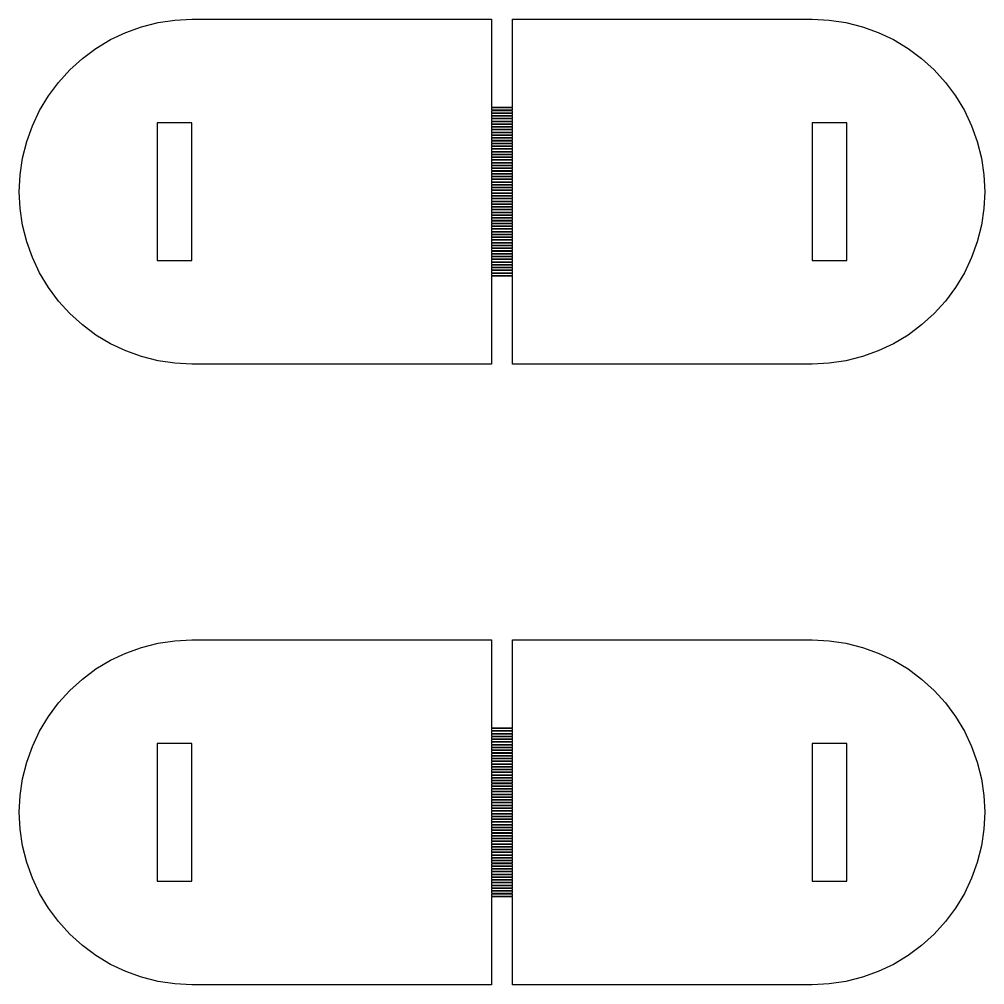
# Model space of a CAD drawing. Header units: metres. Extents: x -16 to 132, y -40 to 113.
# Drawn here: x 20.45 to 34.77, y 20.45 to 34.77 of the extents above; entities that cross this region are included whole.
import ezdxf

# ---------------------------------------------------------------- set-up
doc = ezdxf.new("R2010")
doc.units = ezdxf.units.M

msp = doc.modelspace()

# ---------------------------------------------------------------- linework, layer by layer
for p, q in [((22.0302, 34.5738), (22.2664, 34.6583)), ((22.2664, 34.6583), (22.5098, 34.7193)), ((22.5098, 34.7193), (22.7579, 34.7561)), ((22.7579, 34.7561), (23.0085, 34.7684)), ((23.0085, 34.7684), (27.4568, 34.7684)), ((27.4568, 34.7684), (27.4568, 33.4646)), ((27.7636, 33.4646), (27.7636, 34.7684)), ((27.7636, 34.7684), (32.2119, 34.7684)), ((32.2119, 34.7684), (32.4625, 34.7561)), ((32.4625, 34.7561), (32.7106, 34.7193)), ((32.7106, 34.7193), (32.954, 34.6583)), ((32.954, 34.6583), (33.1902, 34.5738)), ((21.8034, 34.4665), (22.0302, 34.5738)), ((33.1902, 34.5738), (33.417, 34.4665)), ((21.5882, 34.3375), (21.8034, 34.4665)), ((33.417, 34.4665), (33.6322, 34.3375)), ((21.3867, 34.1881), (21.5882, 34.3375)), ((33.6322, 34.3375), (33.8337, 34.1881)), ((21.2008, 34.0196), (21.3867, 34.1881)), ((33.8337, 34.1881), (34.0196, 34.0196)), ((21.0323, 33.8337), (21.2008, 34.0196)), ((34.0196, 34.0196), (34.1881, 33.8337)), ((20.8829, 33.6322), (21.0323, 33.8337)), ((34.1881, 33.8337), (34.3375, 33.6322)), ((20.7539, 33.417), (20.8829, 33.6322)), ((34.3375, 33.6322), (34.4665, 33.417)), ((20.6466, 33.1902), (20.7539, 33.417)), ((27.4568, 33.4646), (27.7636, 33.4646)), ((27.7636, 33.4543), (27.4568, 33.4543)), ((27.4568, 33.4543), (27.4568, 33.4237)), ((27.4568, 33.4237), (27.7636, 33.4237)), ((27.7636, 33.4134), (27.4568, 33.4134)), ((27.4568, 33.4134), (27.4568, 33.3828)), ((27.4568, 33.3828), (27.7636, 33.3828)), ((27.7636, 33.3725), (27.4568, 33.3725)), ((27.4568, 33.3725), (27.4568, 33.3419)), ((27.7636, 33.4237), (27.7636, 33.4543)), ((27.7636, 33.3828), (27.7636, 33.4134)), ((27.7636, 33.3419), (27.7636, 33.3725)), ((34.4665, 33.417), (34.5738, 33.1902)), ((23.0085, 33.2345), (22.4972, 33.2345)), ((22.4972, 33.2345), (22.4972, 31.1893)), ((23.0085, 31.1893), (23.0085, 33.2345)), ((27.4568, 33.3419), (27.7636, 33.3419)), ((27.7636, 33.3316), (27.4568, 33.3316)), ((27.4568, 33.3316), (27.4568, 33.3009)), ((27.4568, 33.3009), (27.7636, 33.3009)), ((27.7636, 33.2907), (27.4568, 33.2907)), ((27.4568, 33.2907), (27.4568, 33.2601)), ((27.4568, 33.2601), (27.7636, 33.2601)), ((27.7636, 33.2498), (27.4568, 33.2498)), ((27.4568, 33.2498), (27.4568, 33.2191)), ((27.4568, 33.2191), (27.7636, 33.2191)), ((27.7636, 33.3009), (27.7636, 33.3316)), ((27.7636, 33.2601), (27.7636, 33.2907)), ((27.7636, 33.2191), (27.7636, 33.2498)), ((32.7232, 33.2345), (32.2119, 33.2345)), ((32.2119, 33.2345), (32.2119, 31.1893)), ((32.7232, 31.1893), (32.7232, 33.2345)), ((20.5621, 32.954), (20.6466, 33.1902)), ((27.7636, 33.2089), (27.4568, 33.2089)), ((27.4568, 33.2089), (27.4568, 33.1782)), ((27.4568, 33.1782), (27.7636, 33.1782)), ((27.7636, 33.168), (27.4568, 33.168)), ((27.4568, 33.168), (27.4568, 33.1373)), ((27.4568, 33.1373), (27.7636, 33.1373)), ((27.7636, 33.1271), (27.4568, 33.1271)), ((27.4568, 33.1271), (27.4568, 33.0964)), ((27.4568, 33.0964), (27.7636, 33.0964)), ((27.7636, 33.0862), (27.4568, 33.0862)), ((27.4568, 33.0862), (27.4568, 33.0555)), ((27.7636, 33.1782), (27.7636, 33.2089)), ((27.7636, 33.1373), (27.7636, 33.168)), ((27.7636, 33.0964), (27.7636, 33.1271)), ((27.7636, 33.0555), (27.7636, 33.0862)), ((34.5738, 33.1902), (34.6583, 32.954)), ((20.5011, 32.7106), (20.5621, 32.954)), ((27.4568, 33.0555), (27.7636, 33.0555)), ((27.7636, 33.0453), (27.4568, 33.0453)), ((27.4568, 33.0453), (27.4568, 33.0146)), ((27.4568, 33.0146), (27.7636, 33.0146)), ((27.7636, 33.0044), (27.4568, 33.0044)), ((27.4568, 33.0044), (27.4568, 32.9737)), ((27.4568, 32.9737), (27.7636, 32.9737)), ((27.7636, 32.9635), (27.4568, 32.9635)), ((27.4568, 32.9635), (27.4568, 32.9328)), ((27.4568, 32.9328), (27.7636, 32.9328)), ((27.7636, 33.0146), (27.7636, 33.0453)), ((27.7636, 32.9737), (27.7636, 33.0044)), ((27.7636, 32.9328), (27.7636, 32.9635)), ((34.6583, 32.954), (34.7193, 32.7106)), ((27.7636, 32.9226), (27.4568, 32.9226)), ((27.4568, 32.9226), (27.4568, 32.8919)), ((27.4568, 32.8919), (27.7636, 32.8919)), ((27.7636, 32.8817), (27.4568, 32.8817)), ((27.4568, 32.8817), (27.4568, 32.851)), ((27.4568, 32.851), (27.7636, 32.851)), ((27.7636, 32.8408), (27.4568, 32.8408)), ((27.4568, 32.8408), (27.4568, 32.8101)), ((27.4568, 32.8101), (27.7636, 32.8101)), ((27.7636, 32.7999), (27.4568, 32.7999)), ((27.4568, 32.7999), (27.4568, 32.7692)), ((27.7636, 32.8919), (27.7636, 32.9226)), ((27.7636, 32.851), (27.7636, 32.8817)), ((27.7636, 32.8101), (27.7636, 32.8408)), ((27.7636, 32.7692), (27.7636, 32.7999)), ((20.4643, 32.4625), (20.5011, 32.7106)), ((27.4568, 32.7692), (27.7636, 32.7692)), ((27.7636, 32.759), (27.4568, 32.759)), ((27.4568, 32.759), (27.4568, 32.7283)), ((27.4568, 32.7283), (27.7636, 32.7283)), ((27.7636, 32.7181), (27.4568, 32.7181)), ((27.4568, 32.7181), (27.4568, 32.6874)), ((27.4568, 32.6874), (27.7636, 32.6874)), ((27.7636, 32.6772), (27.4568, 32.6772)), ((27.4568, 32.6772), (27.4568, 32.6465)), ((27.4568, 32.6465), (27.7636, 32.6465)), ((27.7636, 32.7283), (27.7636, 32.759)), ((27.7636, 32.6874), (27.7636, 32.7181)), ((27.7636, 32.6465), (27.7636, 32.6772)), ((34.7193, 32.7106), (34.7561, 32.4625)), ((27.7636, 32.6363), (27.4568, 32.6363)), ((27.4568, 32.6363), (27.4568, 32.6056)), ((27.4568, 32.6056), (27.7636, 32.6056)), ((27.7636, 32.5954), (27.4568, 32.5954)), ((27.4568, 32.5954), (27.4568, 32.5647)), ((27.4568, 32.5647), (27.7636, 32.5647)), ((27.7636, 32.5545), (27.4568, 32.5545)), ((27.4568, 32.5545), (27.4568, 32.5238)), ((27.4568, 32.5238), (27.7636, 32.5238)), ((27.7636, 32.5136), (27.4568, 32.5136)), ((27.4568, 32.5136), (27.4568, 32.4829)), ((27.7636, 32.6056), (27.7636, 32.6363)), ((27.7636, 32.5647), (27.7636, 32.5954)), ((27.7636, 32.5238), (27.7636, 32.5545)), ((27.7636, 32.4829), (27.7636, 32.5136)), ((20.452, 32.2119), (20.4643, 32.4625)), ((27.4568, 32.4829), (27.7636, 32.4829)), ((27.7636, 32.4726), (27.4568, 32.4726)), ((27.4568, 32.4726), (27.4568, 32.442)), ((27.4568, 32.442), (27.7636, 32.442)), ((27.7636, 32.4317), (27.4568, 32.4317)), ((27.4568, 32.4317), (27.4568, 32.4011)), ((27.4568, 32.4011), (27.7636, 32.4011)), ((27.7636, 32.3908), (27.4568, 32.3908)), ((27.4568, 32.3908), (27.4568, 32.3602)), ((27.4568, 32.3602), (27.7636, 32.3602)), ((27.7636, 32.442), (27.7636, 32.4726)), ((27.7636, 32.4011), (27.7636, 32.4317)), ((27.7636, 32.3602), (27.7636, 32.3908)), ((34.7561, 32.4625), (34.7684, 32.2119)), ((20.4643, 31.9613), (20.452, 32.2119)), ((27.7636, 32.3499), (27.4568, 32.3499)), ((27.4568, 32.3499), (27.4568, 32.3193)), ((27.4568, 32.3193), (27.7636, 32.3193)), ((27.7636, 32.309), (27.4568, 32.309)), ((27.4568, 32.309), (27.4568, 32.2784)), ((27.4568, 32.2784), (27.7636, 32.2784)), ((27.7636, 32.2681), (27.4568, 32.2681)), ((27.4568, 32.2681), (27.4568, 32.2375)), ((27.4568, 32.2375), (27.7636, 32.2375)), ((27.7636, 32.2272), (27.4568, 32.2272)), ((27.4568, 32.2272), (27.4568, 32.1965)), ((27.7636, 32.3193), (27.7636, 32.3499)), ((27.7636, 32.2784), (27.7636, 32.309)), ((27.7636, 32.2375), (27.7636, 32.2681)), ((27.7636, 32.1965), (27.7636, 32.2272)), ((34.7684, 32.2119), (34.7561, 31.9613)), ((27.4568, 32.1965), (27.7636, 32.1965)), ((27.7636, 32.1863), (27.4568, 32.1863)), ((27.4568, 32.1863), (27.4568, 32.1557)), ((27.4568, 32.1557), (27.7636, 32.1557)), ((27.7636, 32.1454), (27.4568, 32.1454)), ((27.4568, 32.1454), (27.4568, 32.1148)), ((27.4568, 32.1148), (27.7636, 32.1148)), ((27.7636, 32.1045), (27.4568, 32.1045)), ((27.4568, 32.1045), (27.4568, 32.0739)), ((27.4568, 32.0739), (27.7636, 32.0739)), ((27.7636, 32.1557), (27.7636, 32.1863)), ((27.7636, 32.1148), (27.7636, 32.1454)), ((27.7636, 32.0739), (27.7636, 32.1045)), ((20.5011, 31.7132), (20.4643, 31.9613)), ((27.7636, 32.0636), (27.4568, 32.0636)), ((27.4568, 32.0636), (27.4568, 32.0329)), ((27.4568, 32.0329), (27.7636, 32.0329)), ((27.7636, 32.0227), (27.4568, 32.0227)), ((27.4568, 32.0227), (27.4568, 31.992)), ((27.4568, 31.992), (27.7636, 31.992)), ((27.7636, 31.9818), (27.4568, 31.9818)), ((27.4568, 31.9818), (27.4568, 31.9511)), ((27.4568, 31.9511), (27.7636, 31.9511)), ((27.7636, 31.9409), (27.4568, 31.9409)), ((27.4568, 31.9409), (27.4568, 31.9102)), ((27.7636, 32.0329), (27.7636, 32.0636)), ((27.7636, 31.992), (27.7636, 32.0227)), ((27.7636, 31.9511), (27.7636, 31.9818)), ((27.7636, 31.9102), (27.7636, 31.9409)), ((34.7561, 31.9613), (34.7193, 31.7132)), ((27.4568, 31.9102), (27.7636, 31.9102)), ((27.7636, 31.9), (27.4568, 31.9)), ((27.4568, 31.9), (27.4568, 31.8693)), ((27.4568, 31.8693), (27.7636, 31.8693)), ((27.7636, 31.8591), (27.4568, 31.8591)), ((27.4568, 31.8591), (27.4568, 31.8284)), ((27.4568, 31.8284), (27.7636, 31.8284)), ((27.7636, 31.8182), (27.4568, 31.8182)), ((27.4568, 31.8182), (27.4568, 31.7875)), ((27.4568, 31.7875), (27.7636, 31.7875)), ((27.7636, 31.8693), (27.7636, 31.9)), ((27.7636, 31.8284), (27.7636, 31.8591)), ((27.7636, 31.7875), (27.7636, 31.8182)), ((20.5621, 31.4698), (20.5011, 31.7132)), ((27.7636, 31.7773), (27.4568, 31.7773)), ((27.4568, 31.7773), (27.4568, 31.7466)), ((27.4568, 31.7466), (27.7636, 31.7466)), ((27.7636, 31.7364), (27.4568, 31.7364)), ((27.4568, 31.7364), (27.4568, 31.7057)), ((27.4568, 31.7057), (27.7636, 31.7057)), ((27.7636, 31.6955), (27.4568, 31.6955)), ((27.4568, 31.6955), (27.4568, 31.6648)), ((27.4568, 31.6648), (27.7636, 31.6648)), ((27.7636, 31.6546), (27.4568, 31.6546)), ((27.4568, 31.6546), (27.4568, 31.6239)), ((27.7636, 31.7466), (27.7636, 31.7773)), ((27.7636, 31.7057), (27.7636, 31.7364)), ((27.7636, 31.6648), (27.7636, 31.6955)), ((27.7636, 31.6239), (27.7636, 31.6546)), ((34.7193, 31.7132), (34.6583, 31.4698)), ((27.4568, 31.6239), (27.7636, 31.6239)), ((27.7636, 31.6137), (27.4568, 31.6137)), ((27.4568, 31.6137), (27.4568, 31.583)), ((27.4568, 31.583), (27.7636, 31.583)), ((27.7636, 31.5728), (27.4568, 31.5728)), ((27.4568, 31.5728), (27.4568, 31.5421)), ((27.4568, 31.5421), (27.7636, 31.5421)), ((27.7636, 31.5319), (27.4568, 31.5319)), ((27.4568, 31.5319), (27.4568, 31.5012)), ((27.4568, 31.5012), (27.7636, 31.5012)), ((27.7636, 31.583), (27.7636, 31.6137)), ((27.7636, 31.5421), (27.7636, 31.5728)), ((27.7636, 31.5012), (27.7636, 31.5319)), ((20.6466, 31.2336), (20.5621, 31.4698)), ((27.7636, 31.491), (27.4568, 31.491)), ((27.4568, 31.491), (27.4568, 31.4603)), ((27.4568, 31.4603), (27.7636, 31.4603)), ((27.7636, 31.4501), (27.4568, 31.4501)), ((27.4568, 31.4501), (27.4568, 31.4194)), ((27.4568, 31.4194), (27.7636, 31.4194)), ((27.7636, 31.4092), (27.4568, 31.4092)), ((27.4568, 31.4092), (27.4568, 31.3785)), ((27.4568, 31.3785), (27.7636, 31.3785)), ((27.7636, 31.3683), (27.4568, 31.3683)), ((27.4568, 31.3683), (27.4568, 31.3376)), ((27.7636, 31.4603), (27.7636, 31.491)), ((27.7636, 31.4194), (27.7636, 31.4501)), ((27.7636, 31.3785), (27.7636, 31.4092)), ((27.7636, 31.3376), (27.7636, 31.3683)), ((34.6583, 31.4698), (34.5738, 31.2336)), ((20.7539, 31.0068), (20.6466, 31.2336)), ((27.4568, 31.3376), (27.7636, 31.3376)), ((27.7636, 31.3273), (27.4568, 31.3273)), ((27.4568, 31.3273), (27.4568, 31.2967)), ((27.4568, 31.2967), (27.7636, 31.2967)), ((27.7636, 31.2864), (27.4568, 31.2864)), ((27.4568, 31.2864), (27.4568, 31.2558)), ((27.4568, 31.2558), (27.7636, 31.2558)), ((27.7636, 31.2455), (27.4568, 31.2455)), ((27.4568, 31.2455), (27.4568, 31.2149)), ((27.4568, 31.2149), (27.7636, 31.2149)), ((27.7636, 31.2967), (27.7636, 31.3273)), ((27.7636, 31.2558), (27.7636, 31.2864)), ((27.7636, 31.2149), (27.7636, 31.2455)), ((34.5738, 31.2336), (34.4665, 31.0068)), ((22.4972, 31.1893), (23.0085, 31.1893)), ((27.7636, 31.2047), (27.4568, 31.2047)), ((27.4568, 31.2047), (27.4568, 31.174)), ((27.4568, 31.174), (27.7636, 31.174)), ((27.7636, 31.1637), (27.4568, 31.1637)), ((27.4568, 31.1637), (27.4568, 31.1331)), ((27.4568, 31.1331), (27.7636, 31.1331)), ((27.7636, 31.1228), (27.4568, 31.1228)), ((27.4568, 31.1228), (27.4568, 31.0922)), ((27.4568, 31.0922), (27.7636, 31.0922)), ((27.7636, 31.0819), (27.4568, 31.0819)), ((27.4568, 31.0819), (27.4568, 31.0513)), ((27.7636, 31.174), (27.7636, 31.2047)), ((27.7636, 31.1331), (27.7636, 31.1637)), ((27.7636, 31.0922), (27.7636, 31.1228)), ((27.7636, 31.0513), (27.7636, 31.0819)), ((32.2119, 31.1893), (32.7232, 31.1893)), ((20.8829, 30.7916), (20.7539, 31.0068)), ((27.4568, 31.0513), (27.7636, 31.0513)), ((27.7636, 31.041), (27.4568, 31.041)), ((27.4568, 31.041), (27.4568, 31.0103)), ((27.4568, 31.0103), (27.7636, 31.0103)), ((27.7636, 31.0001), (27.4568, 31.0001)), ((27.4568, 31.0001), (27.4568, 30.9694)), ((27.4568, 30.9694), (27.7636, 30.9694)), ((27.7636, 30.9592), (27.4568, 30.9592)), ((27.4568, 30.9592), (27.4568, 29.6554)), ((27.7636, 31.0103), (27.7636, 31.041)), ((27.7636, 30.9694), (27.7636, 31.0001)), ((27.7636, 29.6554), (27.7636, 30.9592)), ((34.4665, 31.0068), (34.3375, 30.7916)), ((21.0323, 30.5901), (20.8829, 30.7916)), ((34.3375, 30.7916), (34.1881, 30.5901)), ((21.2008, 30.4042), (21.0323, 30.5901)), ((34.1881, 30.5901), (34.0196, 30.4042)), ((21.3867, 30.2357), (21.2008, 30.4042)), ((34.0196, 30.4042), (33.8337, 30.2357)), ((21.5882, 30.0863), (21.3867, 30.2357)), ((33.8337, 30.2357), (33.6322, 30.0863)), ((21.8034, 29.9573), (21.5882, 30.0863)), ((33.6322, 30.0863), (33.417, 29.9573)), ((22.0302, 29.85), (21.8034, 29.9573)), ((33.417, 29.9573), (33.1902, 29.85)), ((22.2664, 29.7655), (22.0302, 29.85)), ((33.1902, 29.85), (32.954, 29.7655)), ((22.5098, 29.7045), (22.2664, 29.7655)), ((22.7579, 29.6677), (22.5098, 29.7045)), ((23.0085, 29.6554), (22.7579, 29.6677)), ((27.4568, 29.6554), (23.0085, 29.6554)), ((32.2119, 29.6554), (27.7636, 29.6554)), ((32.4625, 29.6677), (32.2119, 29.6554)), ((32.7106, 29.7045), (32.4625, 29.6677)), ((32.954, 29.7655), (32.7106, 29.7045)), ((22.2664, 25.4549), (22.5098, 25.5159)), ((22.5098, 25.5159), (22.7579, 25.5527)), ((22.7579, 25.5527), (23.0085, 25.565)), ((23.0085, 25.565), (27.4568, 25.565)), ((27.4568, 25.565), (27.4568, 24.2612)), ((27.7636, 24.2612), (27.7636, 25.565)), ((27.7636, 25.565), (32.2119, 25.565)), ((32.2119, 25.565), (32.4625, 25.5527)), ((32.4625, 25.5527), (32.7106, 25.5159)), ((32.7106, 25.5159), (32.954, 25.4549)), ((21.8034, 25.2631), (22.0302, 25.3704)), ((22.0302, 25.3704), (22.2664, 25.4549)), ((32.954, 25.4549), (33.1902, 25.3704)), ((33.1902, 25.3704), (33.417, 25.2631)), ((21.5882, 25.1341), (21.8034, 25.2631)), ((33.417, 25.2631), (33.6322, 25.1341)), ((21.3867, 24.9847), (21.5882, 25.1341)), ((33.6322, 25.1341), (33.8337, 24.9847)), ((21.2008, 24.8162), (21.3867, 24.9847)), ((33.8337, 24.9847), (34.0196, 24.8162)), ((21.0323, 24.6303), (21.2008, 24.8162)), ((34.0196, 24.8162), (34.1881, 24.6303)), ((20.8829, 24.4288), (21.0323, 24.6303)), ((34.1881, 24.6303), (34.3375, 24.4288)), ((20.7539, 24.2136), (20.8829, 24.4288)), ((34.3375, 24.4288), (34.4665, 24.2136)), ((20.6466, 23.9868), (20.7539, 24.2136)), ((27.4568, 24.2612), (27.7636, 24.2612)), ((27.7636, 24.2509), (27.4568, 24.2509)), ((27.4568, 24.2509), (27.4568, 24.2203)), ((27.4568, 24.2203), (27.7636, 24.2203)), ((27.7636, 24.21), (27.4568, 24.21)), ((27.4568, 24.21), (27.4568, 24.1794)), ((27.7636, 24.2203), (27.7636, 24.2509)), ((27.7636, 24.1794), (27.7636, 24.21)), ((34.4665, 24.2136), (34.5738, 23.9868)), ((27.4568, 24.1794), (27.7636, 24.1794)), ((27.7636, 24.1691), (27.4568, 24.1691)), ((27.4568, 24.1691), (27.4568, 24.1385)), ((27.4568, 24.1385), (27.7636, 24.1385)), ((27.7636, 24.1282), (27.4568, 24.1282)), ((27.4568, 24.1282), (27.4568, 24.0975)), ((27.4568, 24.0975), (27.7636, 24.0975)), ((27.7636, 24.0873), (27.4568, 24.0873)), ((27.4568, 24.0873), (27.4568, 24.0567)), ((27.4568, 24.0567), (27.7636, 24.0567)), ((27.7636, 24.1385), (27.7636, 24.1691)), ((27.7636, 24.0975), (27.7636, 24.1282)), ((27.7636, 24.0567), (27.7636, 24.0873)), ((20.5621, 23.7506), (20.6466, 23.9868)), ((23.0085, 24.0311), (22.4972, 24.0311)), ((22.4972, 24.0311), (22.4972, 21.9859)), ((23.0085, 21.9859), (23.0085, 24.0311)), ((27.7636, 24.0464), (27.4568, 24.0464)), ((27.4568, 24.0464), (27.4568, 24.0157)), ((27.4568, 24.0157), (27.7636, 24.0157)), ((27.7636, 24.0055), (27.4568, 24.0055)), ((27.4568, 24.0055), (27.4568, 23.9748)), ((27.4568, 23.9748), (27.7636, 23.9748)), ((27.7636, 23.9646), (27.4568, 23.9646)), ((27.4568, 23.9646), (27.4568, 23.9339)), ((27.4568, 23.9339), (27.7636, 23.9339)), ((27.7636, 23.9237), (27.4568, 23.9237)), ((27.4568, 23.9237), (27.4568, 23.893)), ((27.7636, 24.0157), (27.7636, 24.0464)), ((27.7636, 23.9748), (27.7636, 24.0055)), ((27.7636, 23.9339), (27.7636, 23.9646)), ((27.7636, 23.893), (27.7636, 23.9237)), ((32.7232, 24.0311), (32.2119, 24.0311)), ((32.2119, 24.0311), (32.2119, 21.9859)), ((32.7232, 21.9859), (32.7232, 24.0311)), ((34.5738, 23.9868), (34.6583, 23.7506)), ((27.4568, 23.893), (27.7636, 23.893)), ((27.7636, 23.8828), (27.4568, 23.8828)), ((27.4568, 23.8828), (27.4568, 23.8521)), ((27.4568, 23.8521), (27.7636, 23.8521)), ((27.7636, 23.8419), (27.4568, 23.8419)), ((27.4568, 23.8419), (27.4568, 23.8112)), ((27.4568, 23.8112), (27.7636, 23.8112)), ((27.7636, 23.801), (27.4568, 23.801)), ((27.4568, 23.801), (27.4568, 23.7703)), ((27.4568, 23.7703), (27.7636, 23.7703)), ((27.7636, 23.8521), (27.7636, 23.8828)), ((27.7636, 23.8112), (27.7636, 23.8419)), ((27.7636, 23.7703), (27.7636, 23.801)), ((20.5011, 23.5072), (20.5621, 23.7506)), ((27.7636, 23.7601), (27.4568, 23.7601)), ((27.4568, 23.7601), (27.4568, 23.7294)), ((27.4568, 23.7294), (27.7636, 23.7294)), ((27.7636, 23.7192), (27.4568, 23.7192)), ((27.4568, 23.7192), (27.4568, 23.6885)), ((27.4568, 23.6885), (27.7636, 23.6885)), ((27.7636, 23.6783), (27.4568, 23.6783)), ((27.4568, 23.6783), (27.4568, 23.6476)), ((27.4568, 23.6476), (27.7636, 23.6476)), ((27.7636, 23.6374), (27.4568, 23.6374)), ((27.4568, 23.6374), (27.4568, 23.6067)), ((27.7636, 23.7294), (27.7636, 23.7601)), ((27.7636, 23.6885), (27.7636, 23.7192)), ((27.7636, 23.6476), (27.7636, 23.6783)), ((27.7636, 23.6067), (27.7636, 23.6374)), ((34.6583, 23.7506), (34.7193, 23.5072)), ((20.4643, 23.2591), (20.5011, 23.5072)), ((27.4568, 23.6067), (27.7636, 23.6067)), ((27.7636, 23.5965), (27.4568, 23.5965)), ((27.4568, 23.5965), (27.4568, 23.5658)), ((27.4568, 23.5658), (27.7636, 23.5658)), ((27.7636, 23.5556), (27.4568, 23.5556)), ((27.4568, 23.5556), (27.4568, 23.5249)), ((27.4568, 23.5249), (27.7636, 23.5249)), ((27.7636, 23.5147), (27.4568, 23.5147)), ((27.4568, 23.5147), (27.4568, 23.484)), ((27.4568, 23.484), (27.7636, 23.484)), ((27.7636, 23.5658), (27.7636, 23.5965)), ((27.7636, 23.5249), (27.7636, 23.5556)), ((27.7636, 23.484), (27.7636, 23.5147)), ((34.7193, 23.5072), (34.7561, 23.2591)), ((27.7636, 23.4738), (27.4568, 23.4738)), ((27.4568, 23.4738), (27.4568, 23.4431)), ((27.4568, 23.4431), (27.7636, 23.4431)), ((27.7636, 23.4329), (27.4568, 23.4329)), ((27.4568, 23.4329), (27.4568, 23.4022)), ((27.4568, 23.4022), (27.7636, 23.4022)), ((27.7636, 23.392), (27.4568, 23.392)), ((27.4568, 23.392), (27.4568, 23.3613)), ((27.4568, 23.3613), (27.7636, 23.3613)), ((27.7636, 23.3511), (27.4568, 23.3511)), ((27.4568, 23.3511), (27.4568, 23.3204)), ((27.7636, 23.4431), (27.7636, 23.4738)), ((27.7636, 23.4022), (27.7636, 23.4329)), ((27.7636, 23.3613), (27.7636, 23.392)), ((27.7636, 23.3204), (27.7636, 23.3511)), ((20.452, 23.0085), (20.4643, 23.2591)), ((27.4568, 23.3204), (27.7636, 23.3204)), ((27.7636, 23.3102), (27.4568, 23.3102)), ((27.4568, 23.3102), (27.4568, 23.2795)), ((27.4568, 23.2795), (27.7636, 23.2795)), ((27.7636, 23.2692), (27.4568, 23.2692)), ((27.4568, 23.2692), (27.4568, 23.2386)), ((27.4568, 23.2386), (27.7636, 23.2386)), ((27.7636, 23.2283), (27.4568, 23.2283)), ((27.4568, 23.2283), (27.4568, 23.1977)), ((27.4568, 23.1977), (27.7636, 23.1977)), ((27.7636, 23.2795), (27.7636, 23.3102)), ((27.7636, 23.2386), (27.7636, 23.2692)), ((27.7636, 23.1977), (27.7636, 23.2283)), ((34.7561, 23.2591), (34.7684, 23.0085)), ((27.7636, 23.1874), (27.4568, 23.1874)), ((27.4568, 23.1874), (27.4568, 23.1568)), ((27.4568, 23.1568), (27.7636, 23.1568)), ((27.7636, 23.1465), (27.4568, 23.1465)), ((27.4568, 23.1465), (27.4568, 23.1159)), ((27.4568, 23.1159), (27.7636, 23.1159)), ((27.7636, 23.1056), (27.4568, 23.1056)), ((27.4568, 23.1056), (27.4568, 23.075)), ((27.4568, 23.075), (27.7636, 23.075)), ((27.7636, 23.0647), (27.4568, 23.0647)), ((27.4568, 23.0647), (27.4568, 23.0341)), ((27.7636, 23.1568), (27.7636, 23.1874)), ((27.7636, 23.1159), (27.7636, 23.1465)), ((27.7636, 23.075), (27.7636, 23.1056)), ((27.7636, 23.0341), (27.7636, 23.0647)), ((20.4643, 22.7579), (20.452, 23.0085)), ((27.4568, 23.0341), (27.7636, 23.0341)), ((27.7636, 23.0238), (27.4568, 23.0238)), ((27.4568, 23.0238), (27.4568, 22.9931)), ((27.4568, 22.9931), (27.7636, 22.9931)), ((27.7636, 22.9829), (27.4568, 22.9829)), ((27.4568, 22.9829), (27.4568, 22.9523)), ((27.4568, 22.9523), (27.7636, 22.9523)), ((27.7636, 22.942), (27.4568, 22.942)), ((27.4568, 22.942), (27.4568, 22.9114)), ((27.4568, 22.9114), (27.7636, 22.9114)), ((27.7636, 22.9931), (27.7636, 23.0238)), ((27.7636, 22.9523), (27.7636, 22.9829)), ((27.7636, 22.9114), (27.7636, 22.942)), ((34.7684, 23.0085), (34.7561, 22.7579)), ((27.7636, 22.9011), (27.4568, 22.9011)), ((27.4568, 22.9011), (27.4568, 22.8705)), ((27.4568, 22.8705), (27.7636, 22.8705)), ((27.7636, 22.8602), (27.4568, 22.8602)), ((27.4568, 22.8602), (27.4568, 22.8295)), ((27.4568, 22.8295), (27.7636, 22.8295)), ((27.7636, 22.8193), (27.4568, 22.8193)), ((27.4568, 22.8193), (27.4568, 22.7886)), ((27.4568, 22.7886), (27.7636, 22.7886)), ((27.7636, 22.7784), (27.4568, 22.7784)), ((27.4568, 22.7784), (27.4568, 22.7477)), ((27.7636, 22.8705), (27.7636, 22.9011)), ((27.7636, 22.8295), (27.7636, 22.8602)), ((27.7636, 22.7886), (27.7636, 22.8193)), ((27.7636, 22.7477), (27.7636, 22.7784)), ((20.5011, 22.5098), (20.4643, 22.7579)), ((27.4568, 22.7477), (27.7636, 22.7477)), ((27.7636, 22.7375), (27.4568, 22.7375)), ((27.4568, 22.7375), (27.4568, 22.7068)), ((27.4568, 22.7068), (27.7636, 22.7068)), ((27.7636, 22.6966), (27.4568, 22.6966)), ((27.4568, 22.6966), (27.4568, 22.6659)), ((27.4568, 22.6659), (27.7636, 22.6659)), ((27.7636, 22.6557), (27.4568, 22.6557)), ((27.4568, 22.6557), (27.4568, 22.625)), ((27.4568, 22.625), (27.7636, 22.625)), ((27.7636, 22.7068), (27.7636, 22.7375)), ((27.7636, 22.6659), (27.7636, 22.6966)), ((27.7636, 22.625), (27.7636, 22.6557)), ((34.7561, 22.7579), (34.7193, 22.5098)), ((20.5621, 22.2664), (20.5011, 22.5098)), ((27.7636, 22.6148), (27.4568, 22.6148)), ((27.4568, 22.6148), (27.4568, 22.5841)), ((27.4568, 22.5841), (27.7636, 22.5841)), ((27.7636, 22.5739), (27.4568, 22.5739)), ((27.4568, 22.5739), (27.4568, 22.5432)), ((27.4568, 22.5432), (27.7636, 22.5432)), ((27.7636, 22.533), (27.4568, 22.533)), ((27.4568, 22.533), (27.4568, 22.5023)), ((27.4568, 22.5023), (27.7636, 22.5023)), ((27.7636, 22.4921), (27.4568, 22.4921)), ((27.4568, 22.4921), (27.4568, 22.4614)), ((27.7636, 22.5841), (27.7636, 22.6148)), ((27.7636, 22.5432), (27.7636, 22.5739)), ((27.7636, 22.5023), (27.7636, 22.533)), ((27.7636, 22.4614), (27.7636, 22.4921)), ((34.7193, 22.5098), (34.6583, 22.2664)), ((27.4568, 22.4614), (27.7636, 22.4614)), ((27.7636, 22.4512), (27.4568, 22.4512)), ((27.4568, 22.4512), (27.4568, 22.4205)), ((27.4568, 22.4205), (27.7636, 22.4205)), ((27.7636, 22.4103), (27.4568, 22.4103)), ((27.4568, 22.4103), (27.4568, 22.3796)), ((27.4568, 22.3796), (27.7636, 22.3796)), ((27.7636, 22.3694), (27.4568, 22.3694)), ((27.4568, 22.3694), (27.4568, 22.3387)), ((27.4568, 22.3387), (27.7636, 22.3387)), ((27.7636, 22.4205), (27.7636, 22.4512)), ((27.7636, 22.3796), (27.7636, 22.4103)), ((27.7636, 22.3387), (27.7636, 22.3694)), ((20.6466, 22.0302), (20.5621, 22.2664)), ((27.7636, 22.3285), (27.4568, 22.3285)), ((27.4568, 22.3285), (27.4568, 22.2978)), ((27.4568, 22.2978), (27.7636, 22.2978)), ((27.7636, 22.2876), (27.4568, 22.2876)), ((27.4568, 22.2876), (27.4568, 22.2569)), ((27.4568, 22.2569), (27.7636, 22.2569)), ((27.7636, 22.2467), (27.4568, 22.2467)), ((27.4568, 22.2467), (27.4568, 22.216)), ((27.4568, 22.216), (27.7636, 22.216)), ((27.7636, 22.2058), (27.4568, 22.2058)), ((27.4568, 22.2058), (27.4568, 22.1751)), ((27.7636, 22.2978), (27.7636, 22.3285)), ((27.7636, 22.2569), (27.7636, 22.2876)), ((27.7636, 22.216), (27.7636, 22.2467)), ((27.7636, 22.1751), (27.7636, 22.2058)), ((34.6583, 22.2664), (34.5738, 22.0302)), ((27.4568, 22.1751), (27.7636, 22.1751)), ((27.7636, 22.1649), (27.4568, 22.1649)), ((27.4568, 22.1649), (27.4568, 22.1342)), ((27.4568, 22.1342), (27.7636, 22.1342)), ((27.7636, 22.1239), (27.4568, 22.1239)), ((27.4568, 22.1239), (27.4568, 22.0933)), ((27.4568, 22.0933), (27.7636, 22.0933)), ((27.7636, 22.083), (27.4568, 22.083)), ((27.4568, 22.083), (27.4568, 22.0524)), ((27.4568, 22.0524), (27.7636, 22.0524)), ((27.7636, 22.1342), (27.7636, 22.1649)), ((27.7636, 22.0933), (27.7636, 22.1239)), ((27.7636, 22.0524), (27.7636, 22.083)), ((20.7539, 21.8034), (20.6466, 22.0302)), ((22.4972, 21.9859), (23.0085, 21.9859)), ((27.7636, 22.0421), (27.4568, 22.0421)), ((27.4568, 22.0421), (27.4568, 22.0115)), ((27.4568, 22.0115), (27.7636, 22.0115)), ((27.7636, 22.0013), (27.4568, 22.0013)), ((27.4568, 22.0013), (27.4568, 21.9706)), ((27.4568, 21.9706), (27.7636, 21.9706)), ((27.7636, 21.9603), (27.4568, 21.9603)), ((27.4568, 21.9603), (27.4568, 21.9297)), ((27.4568, 21.9297), (27.7636, 21.9297)), ((27.7636, 21.9194), (27.4568, 21.9194)), ((27.4568, 21.9194), (27.4568, 21.8888)), ((27.7636, 22.0115), (27.7636, 22.0421)), ((27.7636, 21.9706), (27.7636, 22.0013)), ((27.7636, 21.9297), (27.7636, 21.9603)), ((27.7636, 21.8888), (27.7636, 21.9194)), ((32.2119, 21.9859), (32.7232, 21.9859)), ((34.5738, 22.0302), (34.4665, 21.8034)), ((20.8829, 21.5882), (20.7539, 21.8034)), ((27.4568, 21.8888), (27.7636, 21.8888)), ((27.7636, 21.8785), (27.4568, 21.8785)), ((27.4568, 21.8785), (27.4568, 21.8479)), ((27.4568, 21.8479), (27.7636, 21.8479)), ((27.7636, 21.8376), (27.4568, 21.8376)), ((27.4568, 21.8376), (27.4568, 21.8069)), ((27.4568, 21.8069), (27.7636, 21.8069)), ((27.7636, 21.7967), (27.4568, 21.7967)), ((27.4568, 21.7967), (27.4568, 21.766)), ((27.4568, 21.766), (27.7636, 21.766)), ((27.7636, 21.8479), (27.7636, 21.8785)), ((27.7636, 21.8069), (27.7636, 21.8376)), ((27.7636, 21.766), (27.7636, 21.7967)), ((34.4665, 21.8034), (34.3375, 21.5882)), ((27.7636, 21.7558), (27.4568, 21.7558)), ((27.4568, 21.7558), (27.4568, 20.452)), ((27.7636, 20.452), (27.7636, 21.7558)), ((21.0323, 21.3867), (20.8829, 21.5882)), ((34.3375, 21.5882), (34.1881, 21.3867)), ((21.2008, 21.2008), (21.0323, 21.3867)), ((34.1881, 21.3867), (34.0196, 21.2008)), ((21.3867, 21.0323), (21.2008, 21.2008)), ((34.0196, 21.2008), (33.8337, 21.0323)), ((21.5882, 20.8829), (21.3867, 21.0323)), ((33.8337, 21.0323), (33.6322, 20.8829)), ((21.8034, 20.7539), (21.5882, 20.8829)), ((33.6322, 20.8829), (33.417, 20.7539)), ((22.0302, 20.6466), (21.8034, 20.7539)), ((22.2664, 20.5621), (22.0302, 20.6466)), ((33.1902, 20.6466), (32.954, 20.5621)), ((33.417, 20.7539), (33.1902, 20.6466)), ((22.5098, 20.5011), (22.2664, 20.5621)), ((22.7579, 20.4643), (22.5098, 20.5011)), ((32.7106, 20.5011), (32.4625, 20.4643)), ((32.954, 20.5621), (32.7106, 20.5011)), ((23.0085, 20.452), (22.7579, 20.4643)), ((27.4568, 20.452), (23.0085, 20.452)), ((32.2119, 20.452), (27.7636, 20.452)), ((32.4625, 20.4643), (32.2119, 20.452))]:
    msp.add_line(p, q)

doc.saveas('drawing.dxf')
